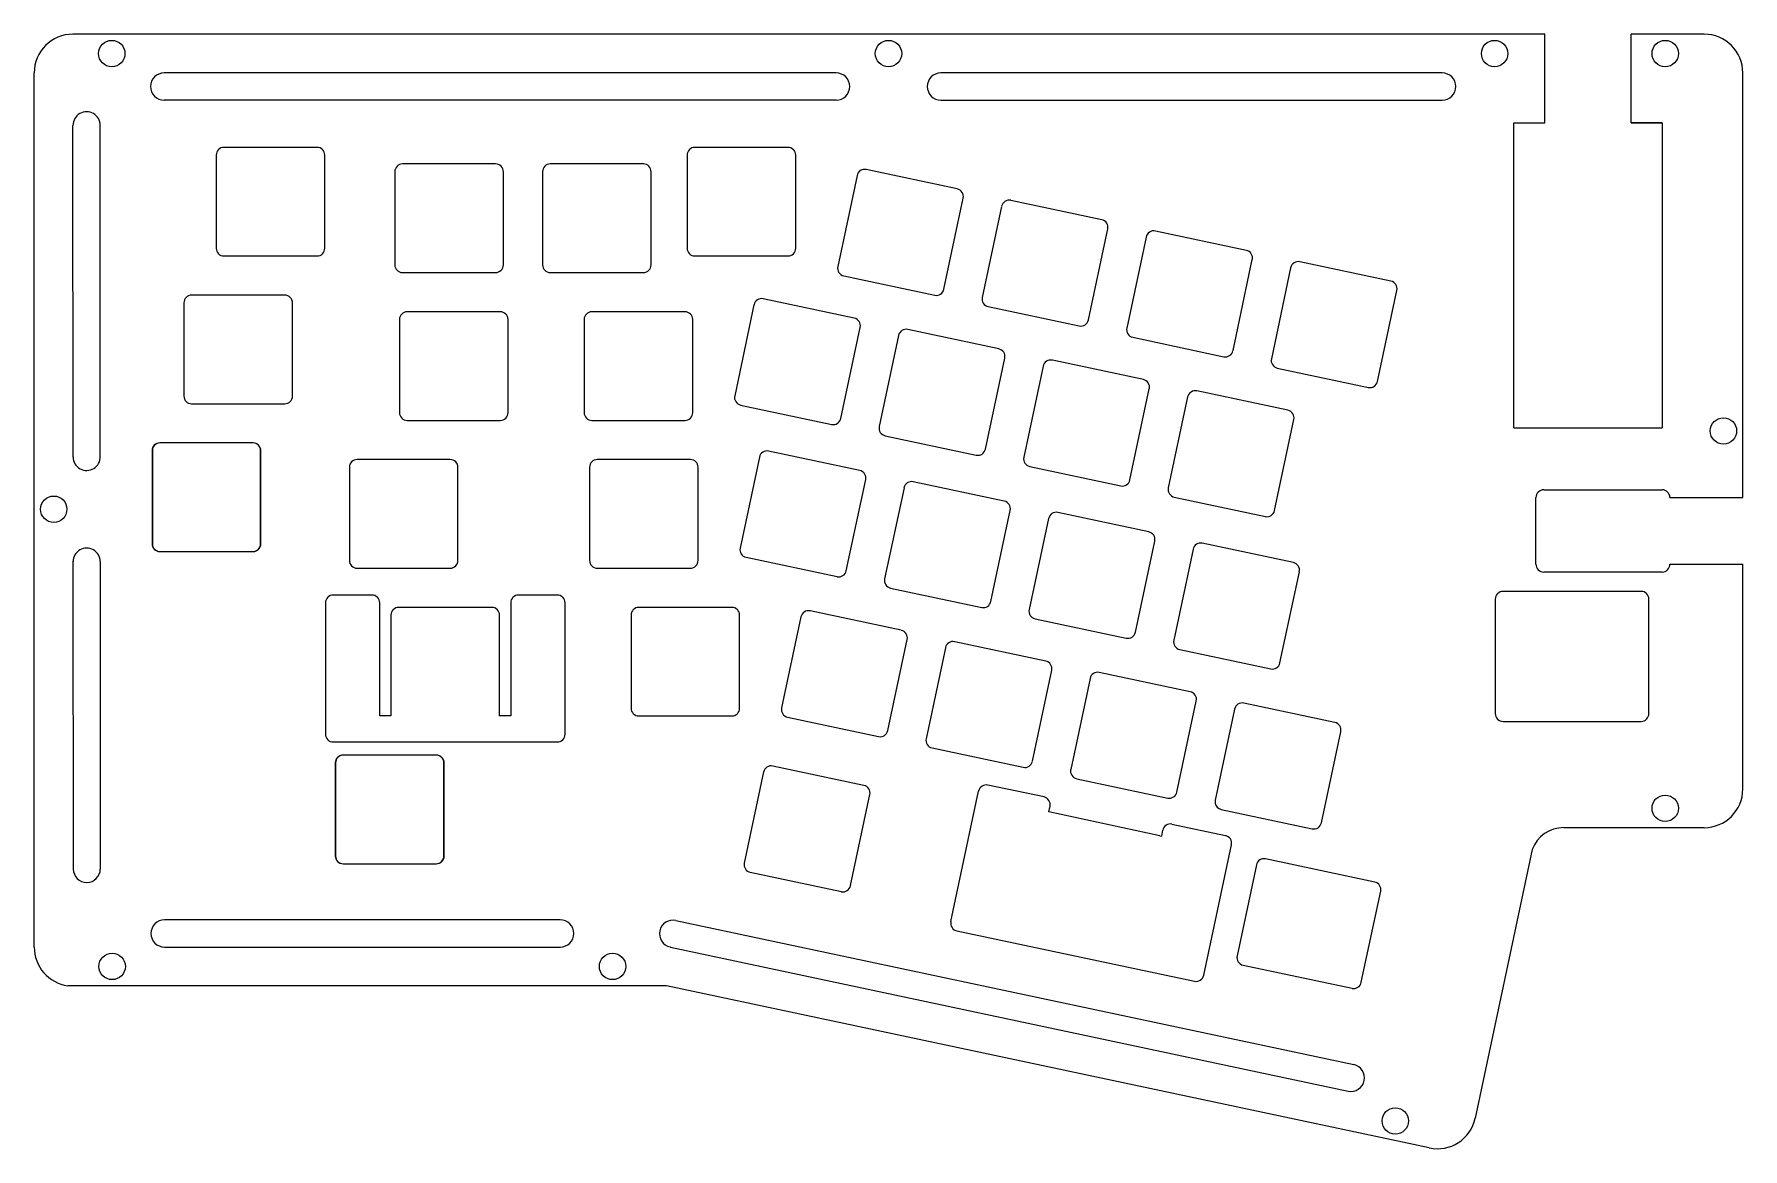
# Model space of a CAD drawing. Header units: inches. Extents: x 61 to 281, y 27 to 171.
import ezdxf

# ---------------------------------------------------------------- set-up
doc = ezdxf.new("R2010")
doc.units = ezdxf.units.IN
doc.header["$MEASUREMENT"] = 0

msp = doc.modelspace()

# ---------------------------------------------------------------- linework, layer by layer
for p, q in [((255.76, 171), (66.01, 171)), ((255.76, 159.58), (255.76, 171)), ((276.27, 171), (266.87, 171)), ((266.87, 159.58), (266.87, 171)), ((61.01, 53.34), (61.01, 166)), ((164.39, 166), (77.76, 166)), ((242.52, 166), (177.89, 166)), ((281.27, 111.27), (281.27, 166)), ((164.39, 162.5), (77.76, 162.5)), ((177.89, 162.5), (181.14, 162.5)), ((181.14, 162.5), (242.52, 162.5)), ((66.03, 116.46), (66.01, 159.25)), ((69.53, 116.52), (69.53, 159.25)), ((251.76, 159.58), (255.76, 159.58)), ((251.76, 120.28), (251.76, 159.58)), ((251.76, 159.58), (255.76, 159.58)), ((270.87, 159.58), (266.87, 159.58)), ((266.87, 159.58), (270.87, 159.58)), ((270.87, 159.58), (270.87, 120.28)), ((251.76, 120.28), (270.87, 120.28)), ((254.6, 102.67), (254.6, 111.27)), ((255.6, 112.27), (270.87, 112.27)), ((271.87, 111.27), (281.27, 111.27)), ((66.06, 63.39), (66.04, 103.08)), ((69.53, 103.02), (69.53, 63.39)), ((270.87, 101.67), (255.6, 101.67)), ((271.87, 102.67), (281.27, 102.67)), ((281.27, 73.72), (281.27, 102.67)), ((268.16, 99.18), (250.36, 99.18)), ((249.36, 98.18), (249.36, 83.43)), ((269.16, 83.43), (269.16, 98.18)), ((250.36, 82.43), (268.16, 82.43)), ((179.18, 56.61), (182.76, 73.45)), ((191.19, 72.68), (183.95, 74.22)), ((191.81, 70.78), (191.96, 71.49)), ((206.13, 67.69), (191.81, 70.78)), ((206.48, 68.41), (206.32, 67.65)), ((207.66, 69.18), (214.58, 67.71)), ((276.27, 68.72), (258.2, 68.72)), ((206.13, 67.69), (206.32, 67.65)), ((211.77, 49.7), (215.35, 66.52)), ((254.12, 65.89), (246.77, 31.29)), ((128.82, 56.84), (77.81, 56.84)), ((143.73, 56.77), (231.11, 38.2)), ((179.18, 56.61), (179.18, 56.61)), ((179.94, 55.43), (210.59, 48.93)), ((77.81, 53.34), (128.82, 53.34)), ((143.05, 53.34), (143, 53.35)), ((143.05, 53.34), (230.38, 34.77)), ((210.59, 48.93), (210.58, 48.93)), ((211.77, 49.7), (211.77, 49.7)), ((142.53, 48.34), (65.34, 48.34)), ((240.84, 27.44), (142.53, 48.34))]:
    msp.add_line(p, q)
at = {"color": 7, "linetype": 'Continuous', "lineweight": 25}
for p, q in [((97.47, 156.41), (85.47, 156.41)), ((158.18, 156.41), (146.18, 156.41)), ((84.47, 155.41), (84.47, 143.41)), ((98.47, 143.41), (98.47, 155.41)), ((120.49, 154.27), (108.49, 154.27)), ((139.54, 154.27), (127.54, 154.27)), ((145.18, 155.41), (145.18, 143.41)), ((159.18, 143.41), (159.18, 155.41)), ((107.49, 153.27), (107.49, 141.27)), ((121.49, 141.27), (121.49, 153.27)), ((126.54, 153.27), (126.54, 141.27)), ((140.54, 141.27), (140.54, 153.27)), ((167.08, 152.78), (164.59, 141.04)), ((180.01, 151.05), (168.27, 153.55)), ((178.28, 138.13), (180.78, 149.86)), ((185.72, 148.81), (183.22, 137.08)), ((198.64, 147.09), (186.9, 149.58)), ((196.92, 134.17), (199.41, 145.9)), ((217.27, 143.13), (205.54, 145.62)), ((204.35, 144.85), (201.86, 133.12)), ((85.47, 142.41), (97.47, 142.41)), ((146.18, 142.41), (158.18, 142.41)), ((215.55, 130.21), (218.04, 141.94)), ((235.91, 139.17), (224.17, 141.66)), ((108.49, 140.27), (120.49, 140.27)), ((127.54, 140.27), (139.54, 140.27)), ((165.36, 139.85), (177.1, 137.36)), ((222.98, 140.89), (220.49, 129.16)), ((93.31, 137.36), (81.31, 137.36)), ((166.73, 134.4), (154.99, 136.9)), ((234.18, 126.24), (236.68, 137.98)), ((80.31, 136.36), (80.31, 124.36)), ((94.31, 124.36), (94.31, 136.36)), ((121.09, 135.22), (109.09, 135.22)), ((144.9, 135.22), (132.9, 135.22)), ((153.8, 136.13), (151.31, 124.39)), ((183.99, 135.89), (195.73, 133.4)), ((108.09, 134.22), (108.09, 122.22)), ((122.09, 122.22), (122.09, 134.22)), ((131.9, 134.22), (131.9, 122.22)), ((145.9, 122.22), (145.9, 134.22)), ((165, 121.48), (167.5, 133.21)), ((172.44, 132.16), (169.94, 120.43)), ((185.36, 130.44), (173.62, 132.93)), ((202.63, 131.93), (214.36, 129.43)), ((183.64, 117.52), (186.13, 129.25)), ((191.07, 128.2), (188.58, 116.47)), ((203.99, 126.48), (192.26, 128.97)), ((221.26, 127.97), (233, 125.47)), ((81.31, 123.36), (93.31, 123.36)), ((202.27, 113.56), (204.76, 125.29)), ((209.7, 124.24), (207.21, 112.51)), ((222.63, 122.52), (210.89, 125.01)), ((109.09, 121.22), (121.09, 121.22)), ((132.9, 121.22), (144.9, 121.22)), ((152.08, 123.2), (163.82, 120.71)), ((220.9, 109.59), (223.4, 121.33)), ((170.71, 119.24), (182.45, 116.75)), ((76.2, 117.32), (76.2, 105.32)), ((76.24, 117.31), (76.24, 105.31)), ((89.2, 118.32), (77.2, 118.32)), ((89.24, 118.31), (77.24, 118.31)), ((90.2, 105.32), (90.2, 117.32)), ((90.24, 105.31), (90.24, 117.31)), ((167.43, 114.77), (155.69, 117.27)), ((101.64, 115.17), (101.64, 103.17)), ((114.64, 116.17), (102.64, 116.17)), ((115.64, 103.17), (115.64, 115.17)), ((132.6, 115.17), (132.6, 103.17)), ((145.6, 116.17), (133.6, 116.17)), ((146.6, 103.17), (146.6, 115.17)), ((154.5, 116.5), (152.01, 104.76)), ((189.35, 115.28), (201.08, 112.78)), ((165.7, 101.85), (168.2, 113.58)), ((173.14, 112.53), (170.64, 100.8)), ((186.06, 110.81), (174.32, 113.3)), ((207.98, 111.32), (219.72, 108.82)), ((184.34, 97.89), (186.83, 109.62)), ((191.77, 108.57), (189.28, 96.84)), ((204.69, 106.85), (192.96, 109.34)), ((77.2, 104.32), (89.2, 104.32)), ((77.24, 104.31), (89.24, 104.31)), ((152.78, 103.57), (164.52, 101.08)), ((202.97, 93.93), (205.46, 105.66)), ((210.4, 104.61), (207.91, 92.88)), ((223.33, 102.89), (211.59, 105.38)), ((102.64, 102.17), (114.64, 102.17)), ((133.6, 102.17), (145.6, 102.17)), ((221.6, 89.96), (224.1, 101.7)), ((171.41, 99.61), (183.15, 97.12)), ((98.56, 97.71), (98.56, 80.77)), ((104.56, 98.71), (99.56, 98.71)), ((105.56, 83.12), (105.56, 97.71)), ((120, 97.12), (108, 97.12)), ((122.44, 97.71), (122.44, 83.12)), ((128.44, 98.71), (123.44, 98.71)), ((129.44, 80.77), (129.44, 97.71)), ((150.95, 97.12), (138.95, 97.12)), ((107, 96.12), (107, 83.12)), ((121, 83.12), (121, 96.12)), ((137.95, 96.12), (137.95, 84.12)), ((151.95, 84.12), (151.95, 96.12)), ((159.85, 95.89), (157.36, 84.15)), ((172.78, 94.16), (161.04, 96.66)), ((190.05, 95.65), (201.78, 93.15)), ((171.05, 81.24), (173.55, 92.97)), ((191.41, 90.2), (179.67, 92.69)), ((178.49, 91.92), (175.99, 80.19)), ((208.68, 91.69), (220.42, 89.19)), ((189.69, 77.28), (192.18, 89.01)), ((210.04, 86.24), (198.31, 88.73)), ((197.12, 87.96), (194.63, 76.23)), ((208.32, 73.32), (210.81, 85.05)), ((215.75, 84), (213.26, 72.27)), ((228.68, 82.28), (216.94, 84.77)), ((107, 83.12), (105.56, 83.12)), ((122.4, 83.13), (120.96, 83.13)), ((122.44, 83.12), (121, 83.12)), ((138.95, 83.12), (150.95, 83.12)), ((158.13, 82.96), (169.87, 80.47)), ((99.56, 79.77), (128.44, 79.77)), ((226.95, 69.35), (229.45, 81.09)), ((112.82, 78.08), (100.82, 78.08)), ((112.86, 78.07), (100.86, 78.07)), ((176.76, 79), (188.5, 76.51)), ((99.82, 77.08), (99.82, 65.08)), ((99.86, 77.07), (99.86, 65.07)), ((113.82, 65.08), (113.82, 77.08)), ((113.86, 65.07), (113.86, 77.07)), ((155.04, 75.9), (152.55, 64.16)), ((167.97, 74.17), (156.23, 76.67)), ((195.4, 75.04), (207.13, 72.54)), ((166.24, 61.25), (168.74, 72.98)), ((214.03, 71.08), (225.77, 68.58)), ((100.82, 64.08), (112.82, 64.08)), ((100.86, 64.07), (112.86, 64.07)), ((218.56, 63.93), (216.07, 52.19)), ((233.82, 61.71), (219.75, 64.7)), ((153.32, 62.97), (165.06, 60.48)), ((232.09, 48.79), (234.59, 60.52)), ((216.84, 51.01), (230.91, 48.02))]:
    msp.add_line(p, q, dxfattribs=at)
for centre in [(71.01, 168.5), (171.14, 168.5), (249.27, 168.5), (271.27, 168.5), (278.77, 119.86), (63.53, 109.77), (271.27, 71.22), (71.06, 50.84), (135.57, 50.84), (236.47, 30.92)]:
    msp.add_circle(centre, 1.7)
for centre, radius, start, end in [((66.01, 166), 5, 90, 180), ((276.27, 166), 5, 0, 90), ((77.76, 164.25), 1.75, 90, 270), ((164.39, 164.25), 1.75, 270, 90), ((177.89, 164.25), 1.75, 90, 270), ((242.52, 164.25), 1.75, 270, 90), ((67.77, 159.25), 1.76, 359.9003, 180.0517), ((67.78, 116.52), 1.75, 180, 1.7211), ((255.6, 111.27), 1, 90, 180), ((270.87, 111.27), 1, 0, 90), ((67.78, 103.02), 1.75, 0, 180.0517), ((255.6, 102.67), 1, 180, 270), ((270.87, 102.67), 1, 270, 0), ((250.36, 98.18), 1, 90, 180), ((268.16, 98.18), 1, 0, 90), ((250.36, 83.43), 1, 180, 270), ((268.16, 83.43), 1, 270, 0), ((183.74, 73.24), 1, 78, 168), ((276.27, 73.72), 5, 270, 0), ((190.98, 71.7), 1, 348, 78), ((207.46, 68.2), 1, 78, 168), ((258.2, 64.37), 4.36, 90, 159.5009), ((214.37, 66.73), 1, 348, 78), ((67.79, 63.39), 1.74, 180, 0), ((77.81, 55.09), 1.75, 90, 270), ((128.82, 55.09), 1.75, 270, 90), ((143.37, 55.06), 1.75, 78, 258), ((180.16, 56.4), 1, 167.7139, 259.1125), ((66.06, 53.34), 5.05, 180, 261.8629), ((210.79, 49.91), 1, 258, 348.0245), ((230.75, 36.48), 1.75, 258, 78), ((241.88, 32.33), 5, 258, 348)]:
    msp.add_arc(centre, radius, start, end)
for centre, start, end in [((85.47, 155.41), 90, 180), ((97.47, 155.41), 0, 90), ((146.18, 155.41), 90, 180), ((158.18, 155.41), 0, 90), ((108.49, 153.27), 90, 180), ((120.49, 153.27), 0, 90), ((127.54, 153.27), 90, 180), ((139.54, 153.27), 360, 90), ((168.06, 152.57), 78, 168), ((179.8, 150.07), 348, 78), ((186.69, 148.61), 78, 168), ((198.43, 146.11), 348, 78), ((205.33, 144.65), 78, 168), ((85.47, 143.41), 180, 270), ((97.47, 143.41), 270, 0), ((146.18, 143.41), 180, 270), ((158.18, 143.41), 270, 0), ((108.49, 141.27), 180, 270), ((120.49, 141.27), 270, 0), ((127.54, 141.27), 180, 270), ((139.54, 141.27), 270, 0), ((165.57, 140.83), 168, 258), ((217.07, 142.15), 348, 78), ((223.96, 140.69), 78, 168), ((235.7, 138.19), 348, 78), ((81.31, 136.36), 90, 180), ((93.31, 136.36), 0, 90), ((154.78, 135.92), 78, 168), ((177.3, 138.33), 258, 348), ((184.2, 136.87), 168, 258), ((109.09, 134.22), 90, 180), ((121.09, 134.22), 0, 90), ((132.9, 134.22), 90, 180), ((144.9, 134.22), 0, 90), ((166.52, 133.42), 348, 78), ((173.41, 131.96), 78, 168), ((195.94, 134.37), 258, 348), ((202.83, 132.91), 168, 258), ((185.15, 129.46), 348, 78), ((214.57, 130.41), 258, 348), ((192.05, 128), 78, 168), ((221.47, 128.95), 168, 258), ((203.79, 125.5), 348, 78), ((233.2, 126.45), 258, 348), ((81.31, 124.36), 180, 270), ((93.31, 124.36), 270, 0), ((152.29, 124.18), 168, 258), ((210.68, 124.04), 78, 168), ((109.09, 122.22), 180, 270), ((121.09, 122.22), 270, 0), ((132.9, 122.22), 180, 270), ((144.9, 122.22), 270, 0), ((164.02, 121.68), 258, 348), ((222.42, 121.54), 348, 78), ((170.92, 120.22), 168, 258), ((77.2, 117.32), 90, 180), ((77.24, 117.31), 90, 180), ((89.2, 117.32), 0, 90), ((89.24, 117.31), 0, 90), ((155.48, 116.29), 78, 168), ((182.66, 117.72), 258, 348), ((102.64, 115.17), 90, 180), ((114.64, 115.17), 0, 90), ((133.6, 115.17), 90, 180), ((145.6, 115.17), 0, 90), ((167.22, 113.79), 348, 78), ((189.55, 116.26), 168, 258), ((174.11, 112.33), 78, 168), ((201.29, 113.76), 258, 348), ((208.19, 112.3), 168, 258), ((185.85, 109.83), 348, 78), ((192.75, 108.37), 78, 168), ((219.92, 109.8), 258, 348), ((204.49, 105.87), 348, 78), ((77.2, 105.32), 180, 270), ((77.24, 105.31), 180, 270), ((89.2, 105.32), 270, 0), ((89.24, 105.31), 270, 0), ((152.99, 104.55), 168, 258), ((211.38, 104.41), 78, 168), ((102.64, 103.17), 180, 270), ((114.64, 103.17), 270, 0), ((133.6, 103.17), 180, 270), ((145.6, 103.17), 270, 0), ((164.72, 102.05), 258, 348), ((223.12, 101.91), 348, 78), ((171.62, 100.59), 168, 258), ((99.56, 97.71), 90, 180.0001), ((104.56, 97.71), 359.9999, 90), ((108, 96.12), 90, 180), ((120, 96.12), 0, 90), ((123.44, 97.71), 90.0001, 180.0001), ((128.44, 97.71), 359.9999, 90.0001), ((138.95, 96.12), 90, 180), ((150.95, 96.12), 0, 90), ((183.36, 98.09), 258, 348), ((160.83, 95.68), 78, 168), ((190.25, 96.63), 168, 258), ((172.57, 93.18), 348, 78), ((179.46, 91.72), 78, 168), ((201.99, 94.13), 258, 348), ((208.89, 92.67), 168, 258), ((191.2, 89.22), 348, 78), ((198.1, 87.76), 78, 168), ((220.62, 90.17), 258, 348), ((209.84, 85.26), 348, 78), ((138.95, 84.12), 180, 270), ((150.95, 84.12), 270, 0), ((158.34, 83.94), 168, 258), ((216.73, 83.8), 78, 168), ((228.47, 81.3), 348, 78), ((99.56, 80.77), 179.9999, 270), ((128.44, 80.77), 269.9999, 0.0001), ((170.07, 81.44), 258, 348), ((176.97, 79.98), 168, 258), ((100.82, 77.08), 90, 180), ((100.86, 77.07), 90, 180), ((112.82, 77.08), 0, 90), ((112.86, 77.07), 0, 90), ((188.71, 77.48), 258, 348), ((156.02, 75.69), 78, 168), ((195.6, 76.02), 168, 258), ((167.76, 73.19), 348, 78), ((207.34, 73.52), 258, 348), ((214.24, 72.06), 168, 258), ((225.97, 69.56), 258, 348), ((100.82, 65.08), 180, 270), ((100.86, 65.07), 180, 270), ((112.82, 65.08), 270, 0), ((112.86, 65.07), 270, 0), ((153.53, 63.95), 168, 258), ((219.54, 63.72), 78, 168), ((233.61, 60.73), 348, 78), ((165.26, 61.45), 258, 348), ((217.05, 51.98), 168, 258), ((231.11, 48.99), 258, 348)]:
    msp.add_arc(centre, 1, start, end, dxfattribs=at)

doc.saveas('drawing.dxf')
